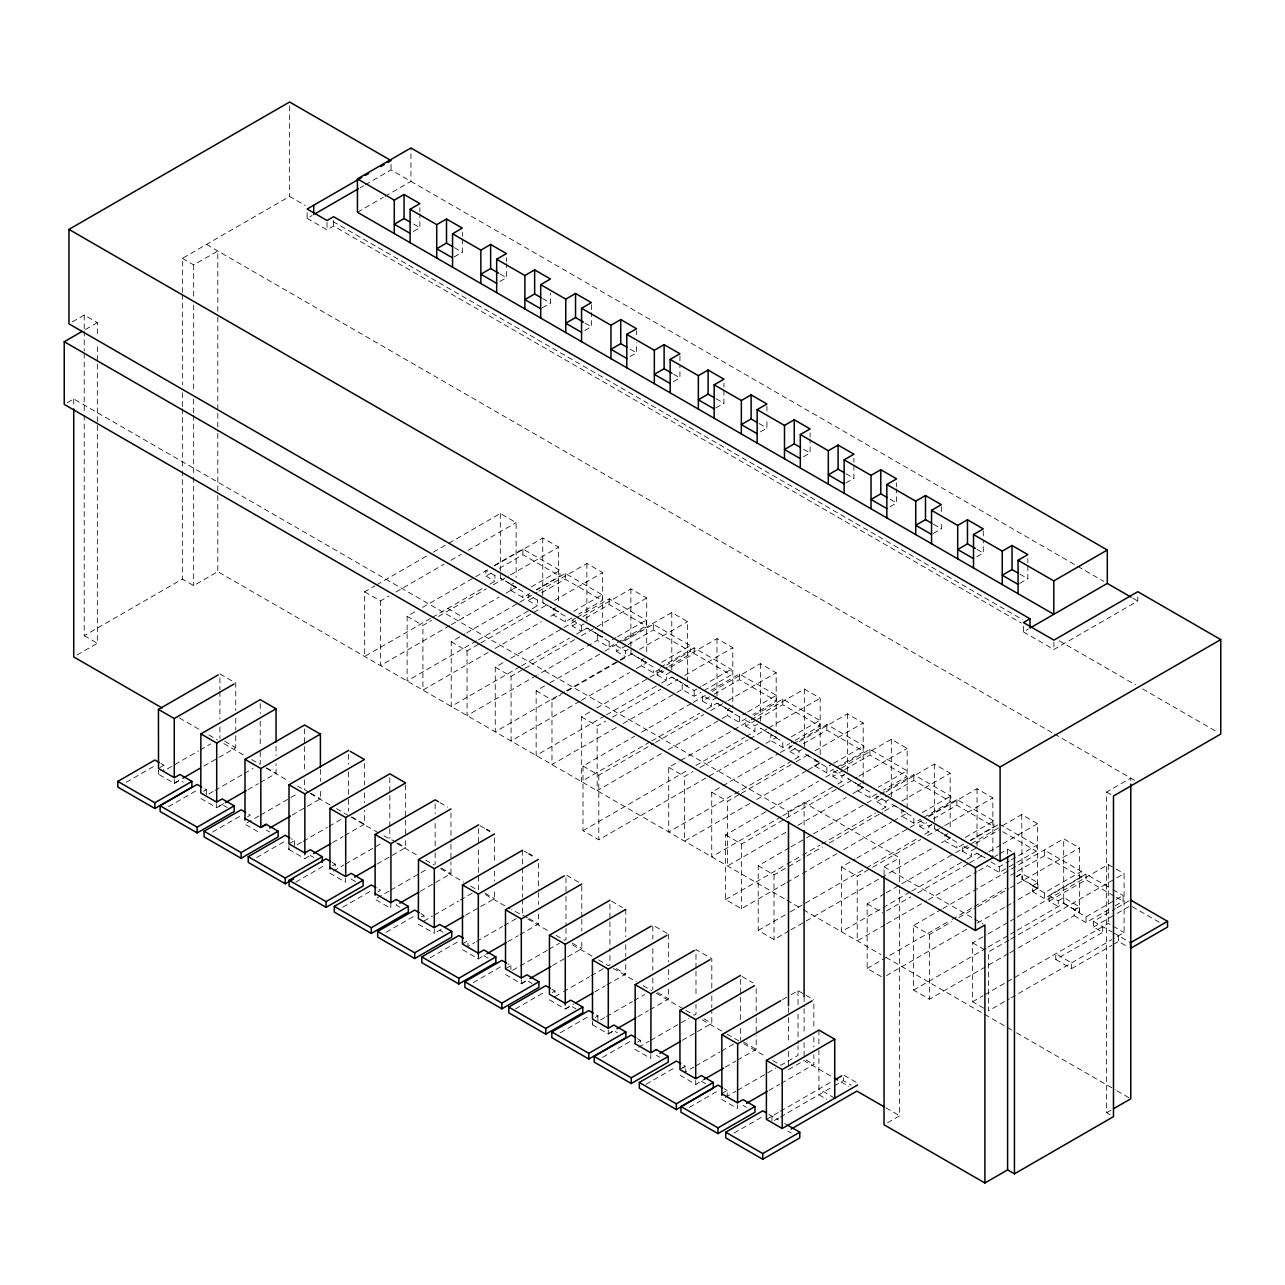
<?xml version="1.0" encoding="UTF-8"?>
<svg xmlns="http://www.w3.org/2000/svg" width="1285" height="1285" viewBox="0 0 1285 1285"><rect width="100%" height="100%" fill="white"/><g stroke="black" fill="none" stroke-linecap="round" stroke-linejoin="round"><path stroke-width="0.75" stroke-dasharray="5 3.75" d="M72.346 321.892L84.216 315.034L97.339 322.615L97.339 336.638M182.341 292.45L182.341 258.381L289.607 196.46L305.236 205.488M182.341 258.381L193.682 264.919L217.807 250.993L217.807 315.13M85.469 329.458L97.339 322.615M307.147 212.748L307.147 218.354L312.078 215.511M360.121 187.771L363.559 185.779M365.277 184.783L391.058 169.909L1076.043 565.384M307.147 218.354L327.032 229.822L333.602 226.031L1021.286 623.064M357.439 212.266L383.315 197.328M385.05 196.332L410.943 181.378L410.943 147.968M67.414 402.59L73.727 398.96L788.492 811.622L804.089 802.627L899.629 857.786L899.629 887.774M413.368 231.477L419.89 227.718L419.89 213.663M454.167 256.92L462.327 252.213L462.327 238.159M499.929 281.447L506.451 277.688L506.451 263.634M542.318 307.806L550.462 303.099L550.462 293.06M584.836 330.486L591.357 326.711L591.357 312.657M84.216 415.248L84.216 635.722L182.341 579.069L193.682 585.607L217.807 571.664L785.103 899.195M77.1 654.981L97.339 643.287L97.339 344.653M630.035 356.571L636.557 352.813L636.557 342.774M673.42 381.613L679.942 377.854L679.942 365.807M430.475 618.471L364.667 656.458L364.667 591.807L374.979 585.864M376.698 584.868L426.475 556.116M433.35 552.164L447.084 544.23M448.802 543.234L500.315 513.502L516.12 522.626L516.12 577.479M364.667 591.807L380.488 600.946L389.082 595.983M395.941 592.016L444.016 564.26M450.89 560.292L461.186 554.349M468.045 550.382L516.12 522.626M715.793 407.971L723.937 403.265L723.937 389.21M494.323 565.512L522.931 549L559.955 570.379L559.955 576.082L536.391 589.687M476.558 640.862L407.12 680.954L407.12 616.302L415.697 611.355M422.572 607.387L474.069 577.656M475.787 576.66L487.802 569.721M494.677 565.753L542.752 537.997L558.573 547.137L558.573 601.99M126.267 782.26L154.875 765.748M495.127 575.696L485.923 570.379L485.923 576.082L492.653 572.194M499.383 568.323L522.931 554.718L559.955 576.082M159.79 767.563L163.854 765.217L163.854 770.936M167.307 768.928L198.468 750.938M200.203 749.942L210.595 743.951M158.521 774.277L158.665 770.374L158.521 774.277L174.342 783.4L179.9 780.204L183.321 782.179M432.21 617.459L483.128 588.064M489.842 584.193L494.902 581.27L494.902 575.551M505.969 593.156L516.12 587.277L500.54 578.282L516.506 587.325L510.948 590.538L510.948 584.82L513.727 583.213M407.12 616.302L422.926 625.442L431.519 620.478M438.378 616.527L486.453 588.771M493.328 584.803L508.78 575.873M510.498 574.893L558.573 547.137M760.415 431.84L766.936 428.082L766.936 420.05M174.262 783.191L181.217 779.176M203.801 766.133L235.749 747.693L235.749 732.016M449.766 625.602L380.488 665.582L380.488 600.946M451.485 624.59L499.19 597.059M531.347 586.892L559.955 570.379M510.948 590.538L522.931 597.461L529.661 593.574M536.616 589.927L565.207 573.415L602.231 594.778L602.231 600.497L578.668 614.101M519.911 666.786L451.228 706.429L451.228 641.777L464.977 633.858M466.68 632.862L518.192 603.131M519.911 602.135L537.082 592.224M538.8 591.228L586.876 563.472L602.681 572.612L602.681 631.545M168.544 806.675L197.151 790.163M537.403 600.095L528.199 594.778L528.199 600.497L534.929 596.609M541.66 592.722L565.207 579.133L602.231 600.497M203.592 791.287L206.355 789.761L203.239 787.962M200.958 798.595L216.699 807.687L222.176 804.603L227.317 807.574M213.214 791.432L206.291 795.431L206.291 789.729M214.948 790.436L242.64 774.453M244.375 773.441L253.033 768.446M478.309 639.85L530.384 609.781M532.135 608.785L537.339 605.781L537.339 600.063M542.816 598.874L542.816 602.697L558.782 611.74L548.261 617.732M451.228 641.777L467.049 650.917L479.08 643.978M480.783 642.982L547.747 604.336M554.622 600.368L602.681 572.612M803.559 456.753L810.08 452.995L810.08 438.94M571.937 617.989L565.207 621.876L553.225 614.953L553.225 609.235L556.003 607.628M223.654 803.687L216.699 807.687L216.699 803.767M247.973 789.633L258.397 783.625M260.132 782.613L276.05 773.425L276.05 763.627M488.172 652.427L422.926 690.093L422.926 625.442M495.046 648.459L541.403 621.699M573.624 611.307L602.231 594.778M576.563 634.067L586.876 628.124L602.745 637.119L586.94 627.996L581.382 631.208L572.162 625.891L572.162 620.173L575.535 618.23M577.222 617.25L609.186 598.794L646.194 620.173L646.194 625.891L609.186 647.254L597.284 640.38L538.238 674.464M564.709 691.748L495.255 731.84L495.255 667.204L503.849 662.241M510.707 658.273L562.22 628.542M563.938 627.546L575.953 620.607M582.812 616.639L630.887 588.899L646.708 598.023L646.708 652.876M212.523 832.054L241.13 815.541M572.162 625.891L578.892 622.004M585.623 618.117L609.186 604.512L646.194 625.891M247.555 816.746L250.334 815.156L247.266 813.373M572.162 620.173L581.382 625.49L585.542 623.08M258.911 816.007L244.776 824.07L260.598 833.21M260.646 815.011L297.124 793.937M309.332 792.379L297.413 786.083M521.63 665.791L569.705 638.035M495.255 667.204L511.077 676.328L523.091 669.389M524.81 668.409L574.604 639.657M581.462 635.689L595.196 627.755M596.915 626.775L646.708 598.023M845.755 482.999L853.915 478.293L853.915 464.238M292.193 815.043L320.399 798.772L320.399 788.974M536.504 675.46L467.049 715.568L467.049 650.917M597.188 634.613L609.186 641.536L615.917 637.649M617.603 636.685L646.194 620.173M604.833 715.809L536.15 755.452L536.15 690.816L548.165 683.877M549.884 682.881L603.115 652.154M604.833 651.158L620.286 642.243M621.988 641.247L671.782 612.495L687.603 621.635L687.603 680.568M624.719 640.797L653.326 624.285L690.334 645.648L690.334 651.366L666.786 664.971M256.663 857.545L285.27 841.033M628.22 649.407L625.474 650.949L616.302 645.648L616.302 651.366L626.405 645.536M628.092 644.572L653.326 630.003L690.334 651.366M289.029 843.731L294.474 840.631L291.374 838.848M301.365 842.334L294.442 846.333L294.442 840.615M303.099 841.322L327.322 827.331M329.056 826.335L341.184 819.348M288.916 845.739L288.916 849.546L289.061 845.659M566.444 690.752L618.535 660.667M620.269 659.671L625.474 656.667L625.474 650.949M646.708 662.674L630.919 653.567L646.885 662.61L636.412 668.618M536.15 690.816L551.972 699.939L560.549 694.992M567.424 691.025L618.92 661.277M620.639 660.297L632.67 653.358M639.528 649.391L687.603 621.635M890.087 506.708L896.609 502.949L896.609 488.894M660.056 668.859L653.326 672.746L641.327 665.823L641.327 660.104L644.106 658.498M304.738 858.685L311.789 854.573M332.638 842.526L343.063 836.519M344.814 835.507L364.426 824.183L364.426 810.466M579.744 701.337L511.077 740.979L511.077 676.328M581.462 700.341L629.538 672.585M661.743 662.16L690.334 645.648M660.49 667.284L694.141 647.849L731.165 669.228L731.165 674.93L702.558 691.458M650.017 741.895L581.35 781.553L581.35 716.901L589.927 711.938M596.802 707.987L648.299 678.239M650.017 677.243L667.188 667.333M668.907 666.353L716.982 638.597L732.803 647.72L732.803 706.654M295.807 882.088L326.085 864.596M670.513 672.135L666.337 674.545L657.133 669.228L657.133 674.93L663.863 671.043M670.593 667.172L694.141 653.567L731.165 674.93M332.51 865.801L335.289 864.195L335.289 868.001M333.393 871.053L343.818 865.03M345.553 864.034L382.047 842.96M396.165 842.125L380.633 834.126M606.536 714.813L659.767 684.086M661.486 683.09L671.894 677.05L687.716 686.174L671.782 677.147M581.35 716.901L597.156 726.025L605.749 721.078M612.608 717.11L660.683 689.354M667.558 685.387L677.854 679.444M684.728 675.476L732.803 647.72M933.183 533.468L941.327 528.761L941.327 520.73M377.115 864.082L405.658 847.602L405.658 837.804M616.206 727.503L551.972 764.591L551.972 699.939M623.161 723.487L675.251 693.418M676.986 692.406L682.19 689.402L694.141 696.309L700.871 692.422M682.19 689.402L682.19 683.7L694.141 690.591L700.871 686.704M702.558 685.74L731.165 669.228M710.766 690.479L739.373 673.966L776.381 695.33L776.381 701.048L752.833 714.653M759.017 747.34L598.81 839.812L583.005 830.688L583.005 766.037L634.662 736.209M641.552 732.241L691.475 703.409M693.209 702.413L705.256 695.458M712.147 691.475L760.367 663.638L776.172 672.778L776.172 733.51M342.709 907.226L371.301 890.714M717.11 697.434L711.553 700.646L702.349 695.33L702.349 701.048L712.452 695.217M714.123 694.237L739.373 679.669L776.381 701.048M377.742 891.918L380.521 890.312L377.453 888.529M389.018 891.131L374.963 899.227L390.785 908.366L390.929 902.568M390.752 890.119L427.23 869.062M651.736 740.915L699.811 713.159M706.67 709.191L717.11 703.152L732.932 712.292L716.982 703.248M976.777 556.758L983.282 553L983.282 540.953M583.005 766.037L598.81 775.176L653.92 743.356M655.639 742.361L703.859 714.524M710.75 710.557L726.234 701.61M727.969 700.614L776.172 672.778M746.103 718.524L739.373 722.411L727.39 715.504L727.39 709.786L730.089 708.228M420.58 891.164L450.955 873.623L450.955 861.866M661.406 753.588L597.156 790.677L597.156 726.025M668.345 749.589L720.435 719.504M722.17 718.508L727.39 715.504M727.39 709.786L739.373 716.709L746.103 712.822M747.774 711.842L776.381 695.33M754.166 715.536L782.774 699.024L819.782 720.387L819.782 726.105L791.191 742.618M792.01 760.832L668.73 832.005L668.73 767.354L679.026 761.411M680.745 760.415L732.257 730.683M733.976 729.687L749.428 720.773M751.147 719.777L804.362 689.049L820.183 698.173L820.183 758.905M386.11 932.284L414.718 915.771M757.668 724.146L754.954 725.704L745.75 720.387L745.75 726.105L755.853 720.275M757.54 719.311L782.774 704.726L819.782 726.105M421.207 916.928L423.922 915.37L423.905 921.072L432.563 916.077M418.364 924.284L434.314 933.328M434.298 915.081L458.52 901.09M460.255 900.078L472.382 893.091M583.005 830.688L688.969 769.506M695.908 765.491L744.529 737.429M746.264 736.417L754.954 731.406L754.954 725.704M668.73 767.354L684.552 776.493L693.129 771.53M700.004 767.563L748.079 739.807M749.798 738.827L766.968 728.9M768.671 727.92L820.183 698.173M1019.696 583.422L1027.839 578.716L1027.839 564.661M441.269 929.312L434.185 933.424L434.314 929.408M465.588 915.273L494.452 898.601L494.452 888.818M765.876 743.372L776.333 737.349L760.527 728.21L776.172 737.413M791.191 736.899L819.782 720.387M782.774 747.468L782.774 741.766L770.775 734.843L770.775 740.546L782.774 747.468L789.504 743.581M793.23 743.919L826.881 724.483L863.906 745.862L863.906 751.58L835.298 768.093M781.184 816.73L711.729 856.822L711.729 792.17L778.678 753.524M780.397 752.528L792.427 745.589M799.286 741.622L847.361 713.866L863.183 723.005L863.183 783.738M430.218 957.743L458.825 941.23M799.077 751.179L789.873 745.862L789.873 751.58L796.604 747.693M803.334 743.806L826.881 730.201L863.906 751.58M462.504 943.897L467.917 940.765L467.917 946.483L474.84 942.483M801.776 749.621L798.949 751.099L798.949 756.817L793.745 759.821M476.574 941.487L502.531 926.485M504.266 925.489L516.377 918.502M527.38 917.618L511.623 909.748M462.616 949.679L478.293 958.899L485.264 954.723M711.729 792.17L727.551 801.31L739.566 794.371M741.284 793.375L794.499 762.648M796.218 761.668L808.233 754.729M815.108 750.761L863.183 723.005M1023.406 626.277L1023.406 631.867L1028.321 629.024M507.864 941.68L518.289 935.673M520.023 934.661L538.463 924.011L538.463 912.254M749.798 803.462L684.552 841.129L684.552 776.493M756.656 799.511L806.45 770.759M808.169 769.763L820.183 762.824L804.635 753.685L820.456 762.808L814.899 766.021L814.899 760.302L826.881 767.225L831.941 764.318M833.612 763.338L863.906 745.862M814.899 766.021L826.881 772.944L833.612 769.056M841.338 765.86L869.945 749.348L906.969 770.727L878.362 787.239M785.247 883.405L741.445 908.704L725.623 899.564L725.623 834.913L768.783 810M770.502 809.004L818.834 781.103M825.741 777.12L839.539 769.153M841.273 768.157L891.324 739.244L907.146 748.384L907.146 809.116M473.282 982.607L501.889 966.095M844.839 774.47L842.141 776.044L832.921 770.727L832.921 776.429L843.024 770.598M844.711 769.635L869.945 755.066L906.969 776.429L883.405 790.034M1023.406 631.867L1053.893 649.471L1137.787 601.027L1137.787 595.437M505.503 968.713L511.093 965.694L507.896 963.846M844.663 774.373L841.948 775.931L841.948 781.649L836.744 784.653M547.265 950.322L510.9 971.299L510.9 965.597M548.984 949.31L559.377 943.318M505.68 974.528L521.357 983.748L526.914 980.551L532.054 983.507M782.918 815.718L835.009 785.649M725.623 834.913L741.445 844.052L784.605 819.139M786.324 818.143L838.109 788.251M839.828 787.255L857.095 777.28M858.814 776.285L907.146 748.384M876.675 793.921L869.945 797.808L857.962 790.885L857.962 785.167L860.741 783.561M521.308 983.555L528.264 979.539M552.582 965.501L581.8 948.635L581.8 938.853M785.922 832.262L727.551 865.962L727.551 801.31M797.937 825.323L846.012 797.567M852.871 793.6L863.183 787.657L847.698 778.533L863.52 787.673L857.962 790.885M880.177 794.114L913.828 774.678L950.836 796.058L950.836 801.76L922.228 818.272M789.215 930.79L774.02 939.544L758.198 930.42L758.198 865.769L789.279 847.827M791.014 846.831L804.828 838.848M806.546 837.852L811.735 834.864M813.453 833.869L865.255 803.96M866.989 802.964L884.257 792.99M885.975 791.994L934.34 764.077L950.145 773.217L950.145 828.07M515.478 1008.918L545.756 991.426M886.008 801.374L876.804 796.058L876.804 801.76L886.907 795.929M888.578 794.965L913.828 780.397L950.836 801.76M552.164 992.534L554.975 991.024L554.879 996.678L561.802 992.695M888.722 799.8L885.911 801.31L885.911 807.028L877.237 812.04M563.521 991.683L589.494 976.696M591.228 975.701L603.34 968.697M549.562 999.859L565.223 1009.078L570.781 1005.882L575.921 1008.837M725.623 899.564L785.215 865.158M786.95 864.163L800.828 856.147M802.579 855.135L819.942 845.112M821.677 844.116L875.503 813.036M758.198 865.769L774.02 874.908L805.101 856.95M806.835 855.955L822.368 846.992M829.275 842.992L882.811 812.088M884.53 811.092L894.89 805.117M901.797 801.133L950.145 773.217M565.272 1008.95L573.961 1003.922M594.81 991.891L605.235 985.868M606.986 984.872L625.763 974.03L625.763 958.353M786.966 882.426L800.7 874.491M802.418 873.495L836.76 853.674M843.619 849.706L891.694 821.95M893.412 820.97L907.387 813.003L891.421 803.96L907.146 813.036M922.228 812.57L950.836 796.058M913.828 823.139L913.828 817.421L901.829 810.498L901.829 816.216L913.828 823.139L920.558 819.252M928.3 816.071L956.891 799.543L993.915 820.922L993.915 826.64L970.352 840.229M910.069 892.047L841.402 931.689L841.402 867.038L855.135 859.119M856.854 858.123L908.366 828.391M910.069 827.395L922.1 820.456M928.959 816.489L977.034 788.733L992.855 797.873L992.855 856.806M560.228 1032.819L588.835 1016.29M931.802 824.681L929.087 826.239L919.883 820.922L919.883 826.64L926.613 822.753M933.344 818.866L956.891 805.261L993.915 826.64M595.34 1017.463L598.039 1015.905L594.859 1014.058M931.625 824.585L928.927 826.143L928.927 831.861L920.237 836.872M604.801 1017.511L597.878 1021.511L597.878 1015.809M606.536 1016.515L632.493 1001.529M634.228 1000.533L644.62 994.526M592.497 1021.013L592.497 1024.82L592.642 1020.933M758.198 930.42L788.572 912.88M790.259 911.9L864.677 868.949M866.411 867.937L918.502 837.868M950.145 837.868L934.645 828.745L950.466 837.868L941.568 842.815M841.402 867.038L857.223 876.177L870.957 868.242M872.676 867.263L920.751 839.507M927.609 835.539L943.062 826.608M944.78 825.629L992.855 797.873M884.032 874.78L884.032 866.781L899.629 857.786M963.621 844.116L956.891 848.004L944.909 841.081L944.909 835.379L947.688 833.772M608.287 1033.766L615.242 1029.767M637.826 1016.724L648.25 1010.701M649.985 1009.689L668.65 998.927L668.65 987.169M592.497 1024.82L608.303 1033.959L613.861 1030.747L617.298 1032.722M790.901 929.81L804.394 922.02M806.08 921.04L879.759 878.506M881.478 877.51L932.974 847.779M965.308 837.434L993.915 820.922M970.705 840.551L997.626 825.002M881.398 976.664L867.15 968.456L867.15 903.805L884.53 893.782M886.264 892.77L900.159 884.755M901.893 883.743L954 853.658M955.751 852.662L969.645 844.63M971.38 843.635L1000.903 826.592M1002.637 825.58L1021.752 814.545L1037.573 823.685L1037.573 888.337L1013.528 902.215M602.649 1057.298L631.256 1040.786M975.668 848.325L971.508 850.718L962.304 845.418L962.304 851.12L969.035 847.233M975.765 843.345L999.312 829.757M637.681 1041.99L640.46 1040.384L640.46 1046.102M638.645 1047.291L649.07 1041.268M650.804 1040.272L689.033 1018.202M911.788 891.051L965.019 860.324M966.738 859.328L977.066 853.224L984.969 857.802M886.457 910.937L910.76 896.898M917.715 892.882L968.087 863.793M969.822 862.797L987.201 852.758M988.936 851.762L1001.095 844.743M1002.83 843.747L1037.573 823.685M994.863 856.565L998.043 854.734M999.634 853.802L1007.601 849.208L1014.443 853.16M1110.063 1114.673L1106.642 1112.698L1106.642 792.026L1130.784 778.084L1130.784 782.099M682.367 1040.304L711.81 1023.31L711.81 1009.608M884.996 924.782L857.223 940.829L857.223 876.177M886.73 923.786L926.678 900.721M928.413 899.725L977.018 871.648M978.752 870.652L987.442 865.64L999.312 872.499L1006.043 868.612M990.831 861.882L999.312 866.781L1009.416 860.95M1011.086 859.986L1036.336 845.418L1036.336 851.12L1007.729 867.632M782.453 999.698L789.375 995.698M791.11 994.702L798.033 990.703L804.362 994.365M1008.147 953.775L929.424 999.216L913.603 990.092L913.603 925.441L941.214 909.507M942.933 908.511L1063.707 838.784L1079.529 847.907L1079.464 912.511L1063.707 903.435L1063.707 838.784M646.034 1084.283L676.312 1066.807M1010.733 875.197L1015.776 872.29M1017.463 871.31L1044.384 855.778L1081.392 877.141L1081.392 871.423L1044.384 850.06L1044.384 855.778M679.877 1069.393L685.29 1066.277L685.29 1071.979L693.948 1066.984M682.817 1067.964L685.531 1066.405L682.303 1064.542M1016.339 876.611L1021.752 873.479L1037.943 882.666L1037.943 888.385L1032.385 891.597L1032.385 885.879L1037.943 882.666M1016.563 876.739L1022.121 873.543L1022.121 879.245L1037.943 888.385M695.683 1065.988L719.921 1051.997M721.64 1051.002L733.767 1043.998M680.118 1075.24L695.795 1084.46L704.389 1079.223M867.15 968.456L950.354 920.413M952.089 919.417L972.922 907.387M974.672 906.375L1005.914 888.337M1021.752 814.545L1022.121 879.245M913.603 925.441L929.424 934.581L951.864 921.618M958.755 917.635L976.006 907.676M977.74 906.68L1008.789 888.754M1010.524 887.758L1015.696 884.771M1017.415 883.775L1079.529 847.907M725.238 1067.192L735.663 1061.169M737.397 1060.173L756.174 1049.331L756.174 1035.614M886.425 975.588L967.171 928.975M977.483 923.032L1004.95 907.162M1006.669 906.166L1011.809 903.194M1032.385 885.879L1044.384 892.802L1081.392 871.423M1049.026 895.484L1058.23 900.801L1058.23 906.503L1049.026 901.187L1049.026 895.484L1086.034 874.105L1111.268 888.674M1032.385 891.597L1044.384 898.52L1081.392 877.141M983.716 1008.147L972.633 1001.754L972.633 942.821L986.366 934.886M988.085 933.89L1008.693 922.004M1010.412 921.008L1015.568 918.036M1017.27 917.04L1108.28 864.5L1114.593 868.162M689.37 1107.365L717.978 1090.853M1049.026 901.187L1086.034 879.823L1114.641 896.336M721.624 1093.663L727.182 1090.451L727.182 1096.169M1058.23 900.801L1063.787 897.589L1079.529 906.841L1074.115 909.973L1074.115 915.691L1016.82 948.764M725.318 1097.326L735.743 1091.318M737.478 1090.306L775.706 1068.237M913.603 990.092L986.446 948.041M988.165 947.045L1008.773 935.143M1010.492 934.163L1015.648 931.175M1017.351 930.195L1063.787 903.307L1063.787 897.589M1009.062 940.058L988.454 951.944L988.454 1010.877L1009.239 998.879M1010.781 939.062L1124.086 873.639L1124.086 932.573L1113.501 938.692M788.492 1069.602L804.089 1060.607L832.616 1077.071M769.056 1090.355L779.433 1084.347M781.168 1083.351L813.855 1064.494L813.855 1054.696M1009.881 952.779L1015.086 949.76M1079.464 912.511L1079.609 906.712L1074.051 909.925L1086.034 916.847L1114.641 900.335M1116.328 899.371L1123.058 895.484L1123.058 901.187L1112.955 907.017M1074.115 915.691L1086.034 922.566L1111.268 907.997M1102.723 926.646L1102.723 932.364L1093.503 927.047L1093.503 921.329L1115.38 908.704M1117.067 907.724L1130.527 899.966M734.153 1133.049L762.76 1116.536M1093.503 927.047L1115.38 914.422M1117.067 913.442L1130.527 905.668M766.406 1119.347L778.678 1112.264M780.348 1111.3L831.957 1081.504M972.633 1001.754L983.025 995.746M984.76 994.751L1005.545 982.752M1007.279 981.756L1108.28 923.433L1111.429 925.264M778.678 1117.982L771.964 1121.853L771.964 1116.135M780.348 1117.018L832.552 1086.869M834.254 1085.889L843.378 1080.621L851.28 1085.199M1055.756 959.477L1071.578 968.601L1071.578 962.899L1055.756 953.759L1055.756 959.477L1102.723 932.364M1010.974 997.883L1111.83 939.656M1071.578 968.601L1111.83 945.374M1113.501 944.395L1118.528 941.487L1127.106 946.435M887.501 1122.769L899.629 1115.765L899.629 889.782M1106.642 1112.698L1111.814 1109.71M1077.778 566.38L1103.831 581.414M1132.711 598.087L1137.787 601.027M413.561 224.056L419.89 227.718M454.408 247.652L462.327 252.213M500.122 274.042L506.451 277.688M542.559 298.538L550.462 303.099M585.028 323.065L591.357 326.711M630.228 349.151L636.557 352.813M673.613 374.208L679.942 377.854M716.034 398.687L723.937 403.265M759.033 423.52L766.936 428.082M803.751 449.348L810.08 452.995M845.996 473.731L853.915 478.293M890.28 499.303L896.609 502.949M933.408 524.2L941.327 528.761M976.953 549.337L983.282 553M1019.937 574.154L1027.839 578.716M333.04 221.534L1022.715 619.707M1059.193 640.765L1135.619 684.905M1142.574 688.921L1217.281 732.048M206.483 244.439L1052.688 732.996M1054.423 733.992L1137.627 782.035M1106.642 792.026L1113.485 795.977M1116.183 869.078L1124.086 873.639M999.312 824.038L1036.336 845.418M1112.955 889.654L1123.058 895.484M1002.685 831.7L1036.336 851.12M1116.328 897.299L1123.058 901.187M1132.214 906.648L1159.134 922.18M1113.019 926.18L1124.086 932.573M1063.787 903.307L1079.609 912.43M542.816 602.697L558.573 611.788M977.034 853.385L984.888 857.914M1021.977 879.326L1037.573 888.337M510.948 584.82L522.931 591.742L522.931 597.461M553.225 609.235L565.207 616.158L565.207 621.876M641.327 660.104L653.326 667.027L653.326 672.746M857.962 785.167L869.945 792.09L869.945 797.808M944.909 835.379L956.891 842.285L956.891 848.004M1093.503 921.329L1112.2 932.123M1113.79 933.038L1130.527 942.708M485.923 576.082L494.902 581.27M528.199 600.497L537.339 605.781M616.302 651.366L625.474 656.667M657.133 674.93L666.337 680.247L666.337 674.545M702.349 701.048L711.553 706.365L711.553 700.646M745.75 726.105L754.954 731.406M789.873 751.58L798.949 756.817M832.921 776.429L841.948 781.649M876.804 801.76L885.911 807.028M919.883 826.64L928.927 831.861M962.304 851.12L971.508 856.436L971.508 850.718M447.79 608.464L463.612 617.603M884.032 866.781L972.938 918.1M974.64 919.096L983.186 924.027M972.633 942.821L986.88 951.029M867.15 903.805L882.972 912.928M786.805 900.175L801.856 908.864M803.446 909.78L881.012 954.562M886.12 957.502L1014.845 1031.823M1016.58 1032.835L1115.219 1089.776M1116.938 1090.772L1130.784 1098.771M805.936 995.265L813.855 999.842M219.928 673.902L235.749 683.042L235.749 710.476M578.635 882.169L565.978 874.86L565.978 894.456M611.515 901.154L622.599 907.547M667.076 933.36L652.828 925.136L652.828 938.853M741.943 976.455L753.01 982.848M439.888 802.579L447.79 807.157M480.221 825.741L484.959 828.488M524.232 851.152L527.38 852.967M84.216 635.722L97.339 643.287M856.035 1082.211L843.378 1074.919L843.378 1080.621M805.936 1059.916L813.855 1064.494M841.081 1081.954L848.983 1086.516M885.959 1107.863L899.629 1115.765M224.682 741.3L235.749 747.693M703.891 1018.748L711.81 1023.31M572.307 943.158L581.8 948.635M616.27 968.553L625.763 974.03M657.583 992.534L668.65 998.927M743.517 1042.023L756.174 1049.331M484.959 893.123L494.452 898.601M528.97 918.534L538.463 924.011M397.74 843.024L405.658 847.602M441.462 868.146L450.955 873.623M310.906 793.295L320.399 798.772M351.769 816.875L364.426 824.183M266.573 767.948L276.05 773.425M179.402 717.946L200.187 729.944M208.861 734.956L217.518 739.951M223.847 743.597L244.985 755.805M251.635 759.644L260.245 764.286L260.245 748.625M266.284 768.109L289.093 781.28M310.408 793.584L329.86 804.812M336.493 808.634L348.106 815.349M351.271 817.164L378.963 833.162M396.904 843.522L418.637 856.067M425.544 860.051L434.185 865.046M440.514 868.692L463.789 882.136M470.679 886.12L477.57 890.087L478.63 889.477L478.63 846.381M485.473 894.649L509.968 908.8M527.91 919.144L549.289 931.496M556.084 935.416L564.565 940.315L565.978 939.512L565.978 927.754M572.484 944.893L591.983 956.136M598.601 959.975L608.528 965.71L609.941 964.89L609.941 953.133M613.282 968.44L636.252 981.708M643.046 985.627L651.543 990.526M656.282 993.273L684.166 1009.367M685.837 1010.331L694.237 1015.182L695.988 1014.186L695.988 1004.388M702.156 1019.76L725.366 1033.156M727.053 1034.136L738.955 1040.995M743.71 1043.741L766.213 1056.736M772.751 1060.511L780.927 1065.233L798.033 1055.354L798.033 1045.556M834.736 1098.161L818.914 1089.037L818.914 1047.773M818.914 1094.74L826.833 1099.317M160.866 763.499L164.078 765.346M332.221 862.428L335.289 864.195M420.837 913.587L423.905 915.354M551.827 989.225L554.975 991.024M637.392 1038.617L640.46 1040.384M724.114 1088.684L727.182 1090.451M768.896 1114.368L778.292 1119.797M784.621 1123.443L787.785 1125.274M787.785 1130.993L791.207 1132.968M266.236 830.046L269.641 832.005M310.295 855.473L313.717 857.448M351.142 879.068L356.266 882.024M399.763 907.13L396.342 905.154L396.342 899.452M439.743 930.212L443.164 932.187M483.851 955.687L488.991 958.642M656.394 1055.306L659.783 1057.266M701.353 1081.247L706.477 1084.219M743.083 1105.341L746.489 1107.317M288.916 849.546L304.85 858.589M329.731 873.125L345.553 882.249L345.697 878.362M634.902 1049.315L650.724 1058.438L650.869 1054.551M721.624 1099.382L737.445 1108.505L737.59 1104.618M1118.528 935.785L1118.528 941.487M1108.28 864.5L1108.28 923.433M1086.034 874.105L1086.034 879.823M1086.034 916.847L1086.034 922.566M1053.893 642.002L1053.893 649.471M1044.384 892.802L1044.384 898.52M1027.839 558.638L1027.839 562.653M1007.601 849.208L1007.601 855.216M999.312 866.781L999.312 872.499M983.282 530.914L983.282 538.945M977.034 788.733L977.034 849.465M956.891 799.543L956.891 805.261M941.327 506.675L941.327 512.699M934.645 824.938L934.5 828.825M934.34 764.077L934.34 823.01M929.424 934.581L929.424 999.216M913.828 774.678L913.828 780.397M896.609 482.871L896.609 486.887M891.324 739.244L891.324 798.194M869.945 749.348L869.945 755.066M853.915 458.215L853.915 462.231M847.361 713.866L847.361 772.799M826.881 724.483L826.881 730.201M826.881 767.225L826.881 772.944M818.914 1030.088L818.914 1045.813M813.855 1003.762L813.855 1029.221M813.855 1037.059L813.855 1046.857M810.08 432.916L810.08 436.932M804.362 689.049L804.362 747.982M804.089 802.627L804.089 828.616M804.089 996.598L804.089 1006.605M804.089 1008.596L804.089 1034.602M804.089 1042.601L804.089 1058.599M798.033 990.703L798.033 1006.38M798.033 1014.218L798.033 1043.597M788.492 811.622L788.492 819.621M788.492 1007.601L788.492 1015.6M788.492 1017.608L788.492 1043.597M788.492 1051.596L788.492 1067.594M782.774 699.024L782.774 704.726M774.02 874.908L774.02 939.544M766.936 405.996L766.936 412.019M760.367 663.638L760.367 722.572M756.174 988.599L756.174 1016.017M756.174 1017.977L756.174 1033.654M741.445 844.052L741.445 908.704M740.353 979.459L740.353 995.136M740.353 997.096L740.353 1020.595M740.353 1028.434L740.353 1040.191M739.373 673.966L739.373 679.669M739.373 716.709L739.373 722.411M723.937 383.187L723.937 387.203M716.982 638.597L716.982 699.329M711.81 988.053L711.81 958.674L695.988 949.535L695.988 969.131M711.81 995.891L711.81 1007.649M695.988 971.091L695.988 996.55M695.699 1080.316L695.795 1084.46M694.141 647.849L694.141 653.567M694.141 690.591L694.141 696.309M679.942 355.768L679.942 363.8M671.782 612.495L671.782 673.228M668.65 934.275L668.65 961.694M668.65 969.533L668.65 979.331M653.326 624.285L653.326 630.003M652.828 948.651L652.828 970.191M652.828 978.03L652.828 989.787M636.557 330.727L636.557 334.743M630.887 588.899L630.887 647.833M631.063 649.664L630.919 653.567M625.763 909.378L625.763 936.797M625.763 944.636L625.763 956.393M609.941 904.158L609.941 919.835M609.941 921.795L609.941 951.173M609.186 598.794L609.186 604.512M609.186 641.536L609.186 647.254M608.287 1029.847L608.303 1033.959M598.81 775.176L598.81 839.812M597.284 634.662L597.284 640.38M591.357 304.625L591.357 310.649M586.876 563.472L586.876 624.205M581.8 885.959L581.8 917.297M581.8 919.257L581.8 931.015M581.382 625.49L581.382 631.208M565.978 896.416L565.978 925.794M565.207 573.415L565.207 579.133M542.752 537.997L542.752 596.931M538.463 863.279L538.463 890.714M538.463 892.673L538.463 904.431M522.931 549L522.931 554.718M522.642 850.236L522.642 897.251M522.642 899.211L522.642 914.888M521.308 979.636L521.357 983.748M506.451 257.61L506.451 261.626M500.684 574.379L500.54 578.282M500.315 513.502L500.315 572.435M494.452 837.884L494.452 863.343M494.452 871.182L494.452 880.98M478.63 828.745L478.63 844.422M478.325 954.819L478.325 958.738M478.293 955.076L478.293 958.899M462.327 232.135L462.327 236.151M450.955 812.891L450.955 842.285M450.955 844.245L450.955 859.906M435.133 803.767L435.133 813.566M435.133 823.348L435.133 850.782M435.133 852.742L435.133 864.5M419.89 207.64L419.89 211.656M405.658 784.91L405.658 818.208M405.658 820.167L405.658 835.844M391.058 164.303L391.058 169.909M389.837 777.73L389.837 793.407M389.837 795.367L389.837 826.705M389.837 828.664L389.837 838.462M364.426 763.451L364.426 785.007M364.426 792.845L364.426 802.627M348.604 754.327L348.604 764.109M348.604 771.948L348.604 797.423M348.604 799.382L348.604 811.14M333.602 220.442L333.602 226.031M327.032 222.369L327.032 229.822M320.399 769.378L320.399 781.135M304.577 728.9L304.577 744.577M304.577 746.537L304.577 771.996M304.577 779.834L304.577 789.633M289.607 105.948L289.607 196.46M276.05 745.991L276.05 755.789M260.245 703.554L260.245 713.352M260.245 721.19L260.245 746.665M235.749 718.299L235.749 730.057M219.928 677.837L219.928 689.627M219.928 691.587L219.928 719.086M219.928 726.957L219.928 738.554M217.807 317.122L217.807 411.328M217.807 413.336L217.807 431.375M217.807 433.366L217.807 493.504M217.807 495.512L217.807 571.664M193.682 264.919L193.682 296.996M193.682 305.011L193.682 391.186M193.682 399.201L193.682 413.24M193.682 415.248L193.682 475.37M193.682 477.377L193.682 585.607M182.341 294.458L182.341 384.649M182.341 392.664L182.341 406.702M182.341 408.694L182.341 468.832M182.341 470.84L182.341 579.069M174.262 779.272L174.342 783.4M84.216 315.034L84.216 329.072M84.216 331.064L84.216 351.11M84.216 353.118L84.216 413.24M73.727 398.96L73.727 406.959"/><path stroke-width="1.5" d="M884.032 876.788L884.032 1124.761L984.904 1182.987L1007.601 1169.896L1014.443 1173.847L1014.443 853.16L1000.099 861.432L68.956 323.852L68.956 229.389L289.607 102.013L391.058 160.577L387.62 162.569M984.904 1182.987L984.904 925.023L975.427 930.485L64.25 404.422L64.25 341.714L82.079 331.418M1107.301 550.012L1053.796 580.9L1053.796 614.31L357.439 212.266L357.439 178.856L410.943 147.968L1107.301 550.012L1107.301 583.422L1029.976 628.076L1029.976 618.744L333.602 216.699L327.032 220.506L307.147 209.021L361.84 177.442M365.277 175.467L368.715 173.475M380.745 166.536L384.183 164.544M315.451 213.567L358.403 188.75M357.439 178.856L394.286 200.139L404.068 194.485L419.89 203.624L410.108 209.262L410.108 242.688M410.397 222.241L404.068 218.579L394.286 224.232L410.108 233.356M410.108 209.262L436.723 224.634L446.505 218.996L462.327 228.12L452.545 233.774L452.545 267.184M452.834 246.736L446.505 243.09L436.723 248.728L452.545 257.867M452.545 233.774L480.847 250.109L490.629 244.471L506.451 253.595L496.669 259.249L496.669 292.659M498.532 273.127L490.629 268.565L480.847 274.203L496.669 283.343M496.669 259.249L524.874 275.52L534.64 269.882L550.462 279.022L540.696 284.66L540.696 318.07M540.969 297.622L534.64 293.976L524.874 299.614L540.696 308.753M540.696 284.66L565.769 299.132L575.535 293.494L591.357 302.618L581.575 308.271L581.575 341.681M583.454 322.149L575.535 317.588L565.769 323.226L581.575 332.365M581.575 308.271L610.953 325.233L620.735 319.579L636.557 328.719L626.775 334.357L626.775 367.783M627.064 347.336L620.735 343.673L610.953 349.311L626.775 358.451M626.775 334.357L654.338 350.275L664.12 344.637L679.942 353.76L670.16 359.414L670.16 392.825M672.023 373.293L664.12 368.715L654.338 374.369L670.16 383.492M670.16 359.414L698.349 375.686L708.115 370.032L723.937 379.171L714.171 384.809L714.171 418.235M159.356 762.631L154.875 760.029L117.851 781.409L117.851 787.127L154.875 808.49L191.883 787.127L191.883 781.409L179.9 774.486L174.342 777.698L158.521 768.558L158.44 709.416L218.225 674.898M714.444 397.788L708.115 394.126L698.349 399.78L714.171 408.903M158.44 709.416L174.262 718.54L234.047 684.022M714.171 384.809L741.349 400.502L751.115 394.864L766.936 403.988L757.154 409.642L757.154 443.052M201.729 787.079L197.151 784.444L160.143 805.823L160.143 811.526L197.151 832.905L234.175 811.526L234.175 805.823L222.176 798.901L216.619 802.097L200.797 792.973L200.878 733.912L260.245 699.65L276.05 708.774L276.05 742.071M757.443 422.604L751.115 418.958L741.349 424.596L757.154 433.736M200.878 733.912L216.699 743.051L276.05 708.774M757.154 409.642L784.492 425.415L794.259 419.777L810.08 428.901L800.314 434.555L800.314 467.965M182.952 778.18L200.315 768.141M117.851 781.409L154.875 802.772L191.883 781.409M245.001 820.119L245.001 759.387L304.577 724.981L320.399 734.12L320.399 767.418M800.587 447.517L794.259 443.855L784.492 449.509L800.314 458.633M245.001 759.387L260.823 768.51L320.399 734.12M800.314 434.555L828.311 450.714L838.093 445.076L853.915 454.199L844.133 459.853L844.133 493.263M225.389 802.675L246.238 790.644M160.143 805.823L197.151 827.187L234.175 805.823M244.776 818.352L260.598 827.492L266.156 824.279L278.138 831.202L278.138 836.92L241.13 858.284L204.106 836.92L204.106 831.202L241.13 809.839L245.724 812.489M322.278 862.396L322.278 856.693L310.295 849.77L304.738 852.967L288.916 843.843L289.029 784.798L348.604 750.408M844.422 472.816L838.093 469.17L828.311 474.808L844.133 483.947M289.029 784.798L304.85 793.937L364.426 759.531L350.195 751.323M266.236 824.328L260.823 827.46L260.823 768.51M844.133 459.853L871.021 475.37L880.787 469.732L896.609 478.855L886.827 484.509L886.827 517.919M269.689 828.038L290.474 816.055M204.106 831.202L241.13 852.581L278.138 831.202M329.924 808.41L389.837 773.811L405.658 782.95L345.729 817.549L329.924 808.41L329.924 869.142M293.671 878.908L285.27 883.775L248.246 862.396L248.246 856.693L285.27 835.314L289.848 837.965M887.116 497.472L880.787 493.809L871.021 499.463L886.827 508.587M886.827 484.509L915.723 501.182L925.505 495.544L941.327 504.668L931.545 510.322L931.545 543.732M313.524 853.561L330.904 843.538M248.246 856.693L285.27 878.057L322.278 856.693M329.731 867.407L345.553 876.547L351.142 873.35L363.109 880.257L363.109 885.975L326.085 907.338L289.077 885.975L289.077 880.257L326.085 858.878L330.695 861.544M375.108 895.227L375.108 834.495L435.133 799.848L438.297 801.663M931.834 523.284L925.505 519.638L915.723 525.276L931.545 534.415M375.108 834.495L390.929 843.635L450.955 808.972M931.545 510.322L957.694 525.42L967.477 519.766L983.282 528.906L973.516 534.544L973.516 567.97M354.612 877.061L375.381 865.078M289.077 880.257L326.085 901.62L363.109 880.257M374.963 893.525L390.785 902.648L396.342 899.452L408.325 906.359L408.325 912.077L371.301 933.456L334.293 912.077L334.293 906.359L371.301 884.996L375.911 887.646M419.312 912.703L414.718 910.053L377.694 931.416L377.694 937.134L414.718 958.514L451.726 937.134L451.726 931.416L439.743 924.493L434.185 927.706L418.364 918.582L418.492 859.553L478.63 824.825M975.379 548.422L967.477 543.86L957.694 549.498L973.516 558.638M418.492 859.553L434.314 868.676L494.452 833.965M973.516 534.544L1002.252 551.136L1012.034 545.499L1027.839 554.622L1018.073 560.276L1018.073 593.686M399.796 903.162L418.846 892.159M334.293 906.359L371.301 927.738L408.325 906.359M463.371 938.146L458.825 935.528L421.801 956.891L421.801 962.61L458.825 983.973L495.849 962.61L495.849 956.891L483.851 949.968L478.293 953.181L462.471 944.041L462.504 884.963L522.642 850.236M1018.362 573.238L1012.034 569.592L1002.252 575.23L1018.073 584.37M462.504 884.963L478.325 894.087L538.463 859.36M444.738 927.304L463.853 916.269M377.694 931.416L414.718 952.795L451.726 931.416M506.402 962.979L501.889 960.377L464.865 981.756L464.865 987.458L501.889 1008.837L538.897 987.458L538.897 981.756L526.914 974.833L521.357 978.046L505.535 968.906L505.503 909.78L564.243 875.856M1029.976 618.744L1023.406 622.55L1053.893 640.139L1137.787 591.694L1220.75 639.593L1220.75 734.056L1113.485 795.977L1113.485 1116.649L1014.443 1173.847M505.503 909.78L521.308 918.92L581.8 884M486.999 953.727L506.113 942.692M421.801 956.891L458.825 978.27L495.849 956.891M550.317 988.342L545.756 985.707L508.748 1007.087L508.748 1012.805L545.756 1034.168L582.78 1012.805L582.78 1007.087L570.781 1000.164L565.223 1003.376L549.418 994.237L549.466 935.159L609.941 900.239M549.466 935.159L565.272 944.298L625.763 909.378M529.998 978.544L550.847 966.513M464.865 981.756L501.889 1003.119L538.897 981.756M593.365 1013.19L588.835 1010.588L551.827 1031.951L551.827 1037.67L588.835 1059.033L625.859 1037.67L625.859 1031.951L613.861 1025.028L608.303 1028.241L592.497 1019.101L592.465 959.991L651.11 926.132M592.465 959.991L608.287 969.131L666.931 935.271M575.696 1002.926L593.076 992.887M508.748 1007.087L545.756 1028.45L582.78 1007.087M68.956 229.389L1000.099 766.984L1220.75 639.593M635.175 1043.42L635.175 984.647L694.253 950.531M635.175 984.647L650.981 993.771L710.059 959.67M616.977 1028.755L636.091 1017.72M551.827 1031.951L588.835 1053.331L625.859 1031.951M656.282 1049.524L668.264 1056.447L668.264 1062.149L631.256 1083.528L594.232 1062.149L594.232 1056.447L631.256 1035.067L635.85 1037.734M680.809 1063.675L676.312 1061.089L639.304 1082.468L639.304 1088.17L676.312 1109.549L713.336 1088.17L713.336 1082.468L701.353 1075.545L695.795 1078.741L679.974 1069.618L679.877 1010.46L740.353 975.54M679.877 1010.46L695.699 1019.599L754.456 985.675M656.394 1049.588L650.724 1052.736L634.902 1043.597M64.25 341.714L975.427 867.777L993.257 857.481M659.864 1053.298L680.632 1041.316M594.232 1056.447L631.256 1077.81L668.264 1056.447M721.849 1095.414L721.849 1034.682L780.718 1000.694M721.849 1034.682L737.67 1043.822L812.12 1000.838M704.389 1079.223L723.503 1068.188M639.304 1082.468L676.312 1103.831L713.336 1082.468M721.624 1093.663L737.445 1102.803L743.083 1099.639L754.986 1106.514L754.986 1112.232L717.978 1133.595L680.954 1112.232L680.954 1106.514L717.978 1085.134L722.588 1087.801M857.561 1084.99L782.228 1128.487L766.406 1119.347L766.406 1060.414L818.914 1030.088L834.736 1039.228L834.736 1098.161M766.406 1060.414L782.228 1069.554L834.736 1039.228M746.537 1103.349L767.322 1091.351M680.954 1106.514L717.978 1127.877L754.986 1106.514M787.785 1125.274L799.768 1132.197L799.768 1137.916L762.76 1159.279L725.736 1137.916L725.736 1132.197L762.76 1110.818L765.828 1112.601M835.218 1079.625L841.739 1075.85M791.142 1129.049L856.886 1091.093L884.241 1106.883M725.736 1132.197L762.76 1153.561L799.768 1132.197M1167.535 921.329L1130.527 942.708L1130.527 948.41L1167.535 927.047L1167.535 921.329L1130.527 899.966M1113.549 1108.73L1130.784 1098.771L1130.784 784.107M1107.301 583.422L1131.025 597.123M1018.073 560.276L1053.796 580.9M486.549 829.387L489.713 831.218M528.97 853.883L532.135 855.714M834.318 1078.051L837.691 1079.994M162.071 707.939L73.727 656.924L73.727 408.951M345.697 876.45L345.729 817.549M650.869 1052.64L650.981 993.771M737.59 1102.707L737.67 1043.822M1012.034 545.499L1012.034 569.592M1007.601 857.223L1007.601 1169.896M1002.252 551.136L1002.252 584.563M1000.099 766.984L1000.099 861.432M975.427 867.777L975.427 930.485M967.477 519.766L967.477 543.86M957.694 525.42L957.694 558.83M925.505 495.544L925.505 519.638M915.723 501.182L915.723 534.608M880.787 469.732L880.787 493.809M871.021 475.37L871.021 508.78M838.093 445.076L838.093 469.17M828.311 450.714L828.311 484.14M804.089 830.624L804.089 996.598M794.259 419.777L794.259 443.855M788.492 821.629L788.492 1005.609M784.492 425.415L784.492 458.825M782.228 1069.554L782.228 1128.487M762.76 1153.561L762.76 1159.279M751.115 394.864L751.115 418.958M741.349 400.502L741.349 433.928M717.978 1127.877L717.978 1133.595M708.115 370.032L708.115 394.126M698.349 375.686L698.349 409.096M695.699 1019.599L695.699 1078.372M676.312 1103.831L676.312 1109.549M664.12 344.637L664.12 368.715M654.338 350.275L654.338 383.685M631.256 1077.81L631.256 1083.528M620.735 319.579L620.735 343.673M610.953 325.233L610.953 358.644M608.287 969.131L608.287 1027.888M588.835 1053.331L588.835 1059.033M575.535 293.494L575.535 317.588M565.769 299.132L565.769 332.558M565.272 944.298L565.272 1005.031M545.756 1028.45L545.756 1034.168M534.64 269.882L534.64 293.976M524.874 275.52L524.874 308.946M521.308 918.92L521.308 977.676M501.889 1003.119L501.889 1008.837M490.629 244.471L490.629 268.565M480.847 250.109L480.847 283.535M478.325 894.087L478.325 954.819M458.825 978.27L458.825 983.973M446.505 218.996L446.505 243.09M436.723 224.634L436.723 258.06M434.314 868.676L434.314 927.449M414.718 952.795L414.718 958.514M404.068 194.485L404.068 218.579M394.286 200.139L394.286 233.549M390.929 843.635L390.929 902.568M371.301 927.738L371.301 933.456M326.085 901.62L326.085 907.338M313.733 205.231L313.733 214.547M304.85 793.937L304.85 854.67M285.27 878.057L285.27 883.775M241.13 852.581L241.13 858.284M216.699 743.051L216.699 801.808M197.151 827.187L197.151 832.905M174.262 718.54L174.262 777.313M154.875 802.772L154.875 808.49"/></g></svg>
